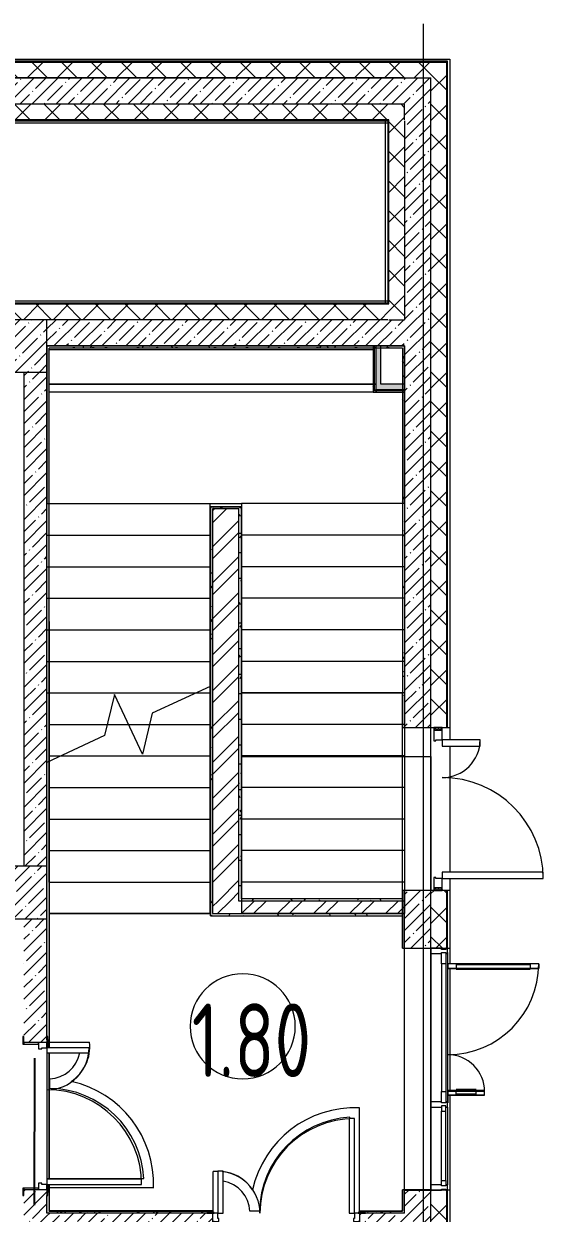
# Model space of a CAD drawing. Header units: millimetres. Extents: x -249154 to 415037, y -45458 to 354837.
# Drawn here: x 121275 to 126213, y 10464 to 21779 of the extents above; entities that cross this region are included whole.
import ezdxf

# ---------------------------------------------------------------- set-up
doc = ezdxf.new("R2010")
doc.units = ezdxf.units.MM
for name, color, linetype, lineweight in [('A-AREA-IDEN', 7, 'Continuous', 9), ('A-DETL-GENF', 7, 'Continuous', 9), ('A-DOOR-2', 7, 'Continuous', 5), ('A-DOOR-FRAM-2', 7, 'Continuous', 5), ('A-FLOR', 7, 'Continuous', 9), ('A-GLAZ', 7, 'Continuous', 9), ('A-GLAZ-1', 7, 'Continuous', 5), ('A-GLAZ-CWMG', 7, 'Continuous', 9), ('A-GLAZ-CWMG-1', 7, 'Continuous', 20), ('A-WALL', 7, 'Continuous', 5), ('I-WALL', 7, 'Continuous', 5), ('S-COLS', 7, 'Continuous', 9), ('S-COLS-1', 7, 'Continuous', 5), ('S-STRS', 7, 'Continuous', 9), ('S-STRS-MBND', 7, 'Continuous', 9), ('Оси', 7, 'Continuous', 9)]:
    doc.layers.add(name, color=color, linetype=linetype, lineweight=lineweight)
for name, color, linetype, lineweight, true_color in [('A-DOOR-1', 7, 'Continuous', 5, 0xc0c0c0), ('A-DOOR-FRAM-1', 7, 'Continuous', 5, 0xc0c0c0), ('A-WALL-1', 9, 'Continuous', 5, 0x808080), ('A-WALL-FNSH-1', 9, 'Continuous', 5, 0x808080)]:
    doc.layers.add(name, color=color, linetype=linetype, lineweight=lineweight, true_color=true_color)
doc.styles.add('СПДС', font='ГОСТ тип А.ttf', dxfattribs={"width": 0.9})
pattern_1 = [(45, (64.7, -136.06), (-114.04925, 114.04925), []), (45, (178.75, -136.06), (-114.04925, 114.04925), [201.612, -40.322, 6.706, -33.617])]
pattern_2 = [(45, (64.7, -136.06), (-141.42136, 141.42136), []), (135, (64.7, -136.06), (-141.42136, -141.42136), [])]
pattern_3 = [(45, (64.7, -136.06), (-171.0739, 171.0739), []), (45, (178.75, -136.06), (-171.0739, 171.0739), [])]
pattern_4 = [(0, (64.7, -136.06), (243.84, 60.96), [20.117, -162.763, 20.117, -162.763, -975.36]), (0, (64.7, -136.06), (243.84, 60.96), [-365.76, 20.117, -345.643, 20.117, -162.763, -426.72]), (0, (64.7, -136.06), (243.84, 60.96), [-914.4, 20.117, -101.803, 20.117, -284.683]), (120, (156.14, -105.58), (-174.71291, 180.691634), [20.117, -162.763, 20.117, -162.763, -975.36]), (120, (156.14, -105.58), (-174.71291, 180.691634), [-365.76, 20.117, -345.643, 20.117, -162.763, -426.72]), (120, (156.14, -105.58), (-174.71291, 180.691634), [-914.4, 20.117, -101.803, 20.117, -284.683]), (240, (186.62, 16.34), (-69.12709, -241.651634), [20.117, -162.763, 20.117, -162.763, -975.36]), (240, (186.62, 16.34), (-69.12709, -241.651634), [-365.76, 20.117, -345.643, 20.117, -162.763, -426.72]), (240, (186.62, 16.34), (-69.12709, -241.651634), [-914.4, 20.117, -101.803, 20.117, -284.683])]
pattern_5 = [(45, (64.7, -136.06), (-212.132, 212.132), []), (135, (64.7, -136.06), (-212.132, -212.132), [])]

# ---------------------------------------------------------------- blocks, each defined once
blk = doc.blocks.new('110_Дверь_СКБ_2Ст - Д-5_п_ Из игровой в коридор-32679362-Объем проектирования 1 этажа')
at = {"layer": 'A-DOOR-1'}
for p, q in [((662.5, 1010), (612.5, 1010)), ((612.5, 1010), (612.5, 110)), ((662.5, 110), (662.5, 1010)), ((-637.5, 510), (-637.5, 110)), ((-587.5, 510), (-637.5, 510)), ((-587.5, 110), (-587.5, 510)), ((-637.5, 110), (-587.5, 110)), ((612.5, 110), (662.5, 110))]:
    blk.add_line(p, q, dxfattribs=at)
for centre, radius, start, end in [((662.5, 110), 900, 90, 180), ((-637.5, 110), 400, 360, 90)]:
    blk.add_arc(centre, radius, start, end, dxfattribs=at)
at = {"layer": 'A-DOOR-FRAM-1'}
for p, q in [((-672.5, 118), (-742.5, 118)), ((-742.5, 118), (-742.5, 110)), ((-672.5, 110), (-672.5, 118)), ((767.5, 118), (697.5, 118)), ((697.5, 118), (697.5, 110)), ((767.5, 110), (767.5, 118)), ((-742.5, 110), (-672.5, 110)), ((-637.5, 110), (-687.5, 110)), ((-687.5, 110), (-687.5, 30)), ((-687.5, 30), (-627.5, 30)), ((-672.5, 30), (-687.5, 30)), ((-687.5, 30), (-687.5, -110)), ((-672.5, -110), (-672.5, 30)), ((-637.5, 60), (-637.5, 110)), ((-627.5, 60), (-637.5, 60)), ((-627.5, 30), (-627.5, 60)), ((662.5, 60), (652.5, 60)), ((652.5, 60), (652.5, 30)), ((652.5, 30), (712.5, 30)), ((662.5, 110), (662.5, 60)), ((712.5, 110), (662.5, 110)), ((697.5, 110), (767.5, 110)), ((712.5, 30), (697.5, 30)), ((697.5, 30), (697.5, -110)), ((712.5, 30), (712.5, 110)), ((712.5, -110), (712.5, 30)), ((-672.5, -110), (-742.5, -110)), ((-742.5, -110), (-742.5, -118)), ((-687.5, -110), (-672.5, -110)), ((-672.5, -118), (-672.5, -110)), ((697.5, -110), (712.5, -110)), ((767.5, -110), (697.5, -110)), ((697.5, -110), (697.5, -118)), ((767.5, -118), (767.5, -110)), ((-742.5, -118), (-672.5, -118)), ((697.5, -118), (767.5, -118))]:
    blk.add_line(p, q, dxfattribs=at)
blk = doc.blocks.new('110_Дверь_СКБ_2Ст - Д-1_л_Лестничная клетка EIS60 2-V69-Объем проектирования 1 этажа')
at = {"layer": 'A-DOOR-1'}
for p, q in [((662.5, 1010), (612.5, 1010)), ((612.5, 1010), (612.5, 110)), ((662.5, 110), (662.5, 1010)), ((-637.5, 510), (-637.5, 110)), ((-587.5, 510), (-637.5, 510)), ((-587.5, 110), (-587.5, 510)), ((-637.5, 110), (-587.5, 110)), ((612.5, 110), (662.5, 110))]:
    blk.add_line(p, q, dxfattribs=at)
for centre, radius, start, end in [((662.5, 110), 900, 90, 180), ((-637.5, 110), 400, 360, 90)]:
    blk.add_arc(centre, radius, start, end, dxfattribs=at)
at = {"layer": 'A-DOOR-FRAM-1'}
for p, q in [((-672.5, 118), (-742.5, 118)), ((-742.5, 118), (-742.5, 110)), ((-672.5, 110), (-672.5, 118)), ((767.5, 118), (697.5, 118)), ((697.5, 118), (697.5, 110)), ((767.5, 110), (767.5, 118)), ((-742.5, 110), (-672.5, 110)), ((-637.5, 110), (-687.5, 110)), ((-687.5, 110), (-687.5, 30)), ((-687.5, 30), (-627.5, 30)), ((-672.5, 30), (-687.5, 30)), ((-687.5, 30), (-687.5, -110)), ((-672.5, -110), (-672.5, 30)), ((-637.5, 60), (-637.5, 110)), ((-627.5, 60), (-637.5, 60)), ((-627.5, 30), (-627.5, 60)), ((662.5, 60), (652.5, 60)), ((652.5, 60), (652.5, 30)), ((652.5, 30), (712.5, 30)), ((662.5, 110), (662.5, 60)), ((712.5, 110), (662.5, 110)), ((697.5, 110), (767.5, 110)), ((712.5, 30), (697.5, 30)), ((697.5, 30), (697.5, -110)), ((712.5, 30), (712.5, 110)), ((712.5, -110), (712.5, 30)), ((-672.5, -110), (-742.5, -110)), ((-742.5, -110), (-742.5, -118)), ((-687.5, -110), (-672.5, -110)), ((-672.5, -118), (-672.5, -110)), ((697.5, -110), (712.5, -110)), ((767.5, -110), (697.5, -110)), ((697.5, -110), (697.5, -118)), ((767.5, -118), (767.5, -110)), ((-742.5, -118), (-672.5, -118)), ((697.5, -118), (767.5, -118))]:
    blk.add_line(p, q, dxfattribs=at)
blk = doc.blocks.new('110_Дверь_СКБ_2Ст_Наружная - ДН-3_1_л__ Двухстворчатая 1200 х2900 из подвала EI30-23667726-Объем проектирования 1 этажа')
at = {"layer": 'A-DOOR-2'}
h = blk.add_hatch(dxfattribs=at)
h.set_pattern_fill('FP_165', color=256, style=0, pattern_type=2)
h.set_pattern_definition([(135, (1526.41, 143.685), (-14.14214, -14.14214), []), (225, (1526.41, 143.685), (14.14214, -14.14214), [])])
h.paths.add_polyline_path([(794, -31), (794, 29), (769, 29), (770, -51), (794, -51)])
at = {"layer": 'A-DOOR-FRAM-2'}
h = blk.add_hatch(dxfattribs=at)
h.set_pattern_fill('FP_166', color=256, style=0, pattern_type=2)
h.set_pattern_definition([(45, (-596.384, 143.685), (-14.1421, 14.1421), []), (135, (-596.384, 143.685), (-14.1421, -14.1421), [])])
h.paths.add_polyline_path([(-731, -31), (-731, 29), (-756, 29), (-756, -51), (-731, -51)])
at = {"layer": 'A-DOOR-1'}
for p, q in [((680, 989), (620, 989)), ((620, 989), (620, 29)), ((680, 29), (680, 989)), ((-640, 389), (-640, 29)), ((-580, 389), (-640, 389)), ((-580, 29), (-580, 389)), ((-640, 29), (-580, 29)), ((620, 29), (680, 29))]:
    blk.add_line(p, q, dxfattribs=at)
for centre, radius, start, end in [((680, 29), 960, 90, 180), ((-640, 29), 360, 0, 90)]:
    blk.add_arc(centre, radius, start, end, dxfattribs=at)
at = {"layer": 'A-DOOR-FRAM-1'}
for p, q in [((-731, 29), (-756, 29)), ((-756, 29), (-756, -51)), ((-640, 29), (-731, 29)), ((-731, 29), (-731, -51)), ((-731, -51), (-731, 29)), ((-640, -31), (-640, 29)), ((680, 29), (680, -31)), ((769, 29), (680, 29)), ((769, -51), (769, 29)), ((794, 29), (769, 29)), ((769, 29), (769, -51)), ((794, -51), (794, 29)), ((-756, -51), (-731, -51)), ((-731, -51), (-630, -51)), ((-630, -31), (-640, -31)), ((-630, -51), (-630, -31)), ((680, -31), (670, -31)), ((670, -31), (670, -51)), ((670, -51), (769, -51)), ((769, -51), (794, -51))]:
    blk.add_line(p, q, dxfattribs=at)
blk = doc.blocks.new('PNS_Панель прямоугольная - Нр_Стекло - 40мм-24160822-Объем проектирования 1 этажа')
at = {"layer": 'A-GLAZ'}
for p, q in [((-380, 0), (-380, 40)), ((-380, 40), (-330, 40)), ((-330, 40), (-330, 0)), ((380, 40), (330, 40)), ((330, 40), (330, 0)), ((380, 0), (380, 40)), ((-330, 0), (-380, 0)), ((330, 0), (380, 0))]:
    blk.add_line(p, q, dxfattribs=at)
at = {"layer": 'A-GLAZ-1'}
for p, q in [((-330, 40), (330, 40)), ((-330, 0), (330, 0))]:
    blk.add_line(p, q, dxfattribs=at)
blk = doc.blocks.new('Прямоугольный импост - Импост структурный с накладкой - 160мм-23689442-Объем проектирования 1 этажа')
at = {"layer": 'A-GLAZ-CWMG'}
for p, q in [((125081, 11610), (125081, 10870)), ((125238, 11610), (125238, 10870))]:
    blk.add_line(p, q, dxfattribs=at)
blk = doc.blocks.new('Прямоугольный импост - Импост структурный с накладкой - 160мм-18691760-Объем проектирования 1 этажа')
at = {"layer": 'A-GLAZ-CWMG-1'}
for p, q in [((-50, 0), (-50, 17)), ((-50, 17), (0, 17)), ((0, 0), (-10, 0)), ((-10, 0), (-10, -40)), ((0, 17), (0, 0)), ((-50, -140), (-50, -40)), ((-10, -40), (0, -40)), ((0, -40), (0, -140)), ((0, -140), (-50, -140))]:
    blk.add_line(p, q, dxfattribs=at)
blk = doc.blocks.new('Дверь_Витражная_СКБ_2Ст - ВН-6-31912847-Объем проектирования 1 этажа')
at = {"layer": 'A-DETL-GENF'}
for p, q in [((-715, -20), (-715, -17)), ((-715, -17), (-715, -20)), ((-607, -20), (-715, -20)), ((-715, -20), (-607, -20)), ((-598, -20), (-643, -20)), ((-643, -370), (-643, -20)), ((-598, -20), (-643, -20)), ((-643, -20), (-643, -370)), ((-643, -100), (-598, -100)), ((-633, -290), (-633, -100)), ((-607, -17), (-607, -20)), ((-607, -20), (-607, -17)), ((-598, -370), (-598, -20)), ((-598, -370), (-598, -20)), ((-589, -290), (-589, -100)), ((553, -804), (553, -100)), ((562, -20), (607, -20)), ((562, -884), (562, -20)), ((562, -20), (562, -884)), ((607, -20), (562, -20)), ((607, -100), (562, -100)), ((597, -804), (597, -100)), ((607, -17), (607, -20)), ((607, -17), (607, -20)), ((607, -884), (607, -20)), ((607, -884), (607, -20)), ((607, -20), (715, -20)), ((607, -20), (715, -20)), ((715, -20), (715, -17)), ((715, -20), (715, -17)), ((-643, -290), (-598, -290)), ((-643, -370), (-598, -370)), ((-643, -370), (-598, -370)), ((607, -804), (562, -804)), ((607, -884), (562, -884)), ((562, -884), (607, -884))]:
    blk.add_line(p, q, dxfattribs=at)
at = {"layer": 'A-DOOR-1'}
for p, q in [((-715, 40), (-607, 40)), ((-715, 0), (-715, 40)), ((-607, 40), (-607, 0)), ((607, 40), (715, 40)), ((607, 0), (607, 40)), ((715, 40), (715, 0)), ((-607, 0), (-715, 0)), ((-607, -370), (-607, -20)), ((715, 0), (607, 0)), ((607, -884), (607, -20))]:
    blk.add_line(p, q, dxfattribs=at)
for centre, radius, start, end in [((-607, -20), 350, 270, 0), ((607, -20), 864, 180, 270)]:
    blk.add_arc(centre, radius, start, end, dxfattribs=at)
blk = doc.blocks.new('Прямоугольный импост - Импост структурный с накладкой - 160мм-23689444-Объем проектирования 1 этажа')
at = {"layer": 'A-GLAZ-CWMG'}
for p, q in [((125081, 13070), (125081, 11660)), ((125238, 13070), (125238, 11660)), ((125181, 12972), (125181, 11758)), ((125221, 12972), (125221, 11758))]:
    blk.add_line(p, q, dxfattribs=at)
blk = doc.blocks.new('Прямоугольный импост - Импост структурный с накладкой - 160мм-22960522-Объем проектирования 1 этажа')
at = {"layer": 'A-GLAZ-CWMG-1'}
for p, q in [((-25, 0), (-25, 17)), ((-25, 17), (25, 17)), ((25, 17), (25, 0)), ((-25, -140), (-25, -40)), ((25, -40), (25, -140)), ((25, -140), (-25, -140))]:
    blk.add_line(p, q, dxfattribs=at)
blk = doc.blocks.new('Прямоугольный импост - Импост структурный с накладкой - 160мм-18691766-Объем проектирования 1 этажа')
at = {"layer": 'A-GLAZ-CWMG-1'}
for p, q in [((0, 17), (-50, 17)), ((-50, 17), (-50, 0)), ((-10, -40), (-10, 0)), ((-10, 0), (0, 0)), ((0, 0), (0, 17)), ((-50, -40), (-50, -140)), ((0, -40), (-10, -40)), ((0, -140), (0, -40)), ((-50, -140), (0, -140))]:
    blk.add_line(p, q, dxfattribs=at)
blk = doc.blocks.new('BSC_Колонна _Прямоугольная - 500х500-V182-Объем проектирования 1 этажа')
at = {"layer": 'S-COLS-1'}
h = blk.add_hatch(dxfattribs=at)
h.set_pattern_fill('FP_170', color=256, style=0, pattern_type=2)
h.set_pattern_definition([(45, (-121180, -18850), (-114.04925, 114.04925), []), (45, (-121065.95, -18850), (-114.04925, 114.04925), [201.613, -40.323, 6.706, -33.617])])
h.paths.add_polyline_path([(230, -250), (250, -250), (250, 250), (-250, 250), (-250, -250), (218, -250)])
for p, q in [((250, 250), (-250, 250)), ((-250, 250), (-250, -250)), ((250, -250), (250, 250)), ((-250, -250), (250, -250))]:
    blk.add_line(p, q, dxfattribs=at)
blk = doc.blocks.new('BSC_Колонна _Прямоугольная - 500х500-22291386-Объем проектирования 1 этажа')
at = {"layer": 'S-COLS-1'}
h = blk.add_hatch(dxfattribs=at)
h.set_pattern_fill('FP_171', color=256, style=0, pattern_type=2)
h.set_pattern_definition([(45, (-121180, -13650), (-114.04925, 114.04925), []), (45, (-121065.95, -13650), (-114.04925, 114.04925), [201.613, -40.323, 6.706, -33.617])])
h.paths.add_polyline_path([(109, -250), (250, -250), (250, 250), (-250, 250), (-250, -250), (100, -250)])
for p, q in [((250, 250), (-250, 250)), ((-250, 250), (-250, -250)), ((250, -250), (250, 250)), ((-250, -250), (250, -250))]:
    blk.add_line(p, q, dxfattribs=at)
blk = doc.blocks.new('BSC_Колонна _Прямоугольная - 500х500-V193-Объем проектирования 1 этажа')
at = {"layer": 'S-COLS-1'}
for p, q in [((250, 250), (-250, 250)), ((-250, 250), (-250, -250)), ((250, -250), (250, 250)), ((-250, -250), (250, -250))]:
    blk.add_line(p, q, dxfattribs=at)
blk = doc.blocks.new('Зашивка приборов отопления3 - Зашивка приборов отопления-33270266-Объем проектирования 1 этажа')
at = {"layer": 'A-WALL'}
for p, q in [((121450, 18487.5), (124530, 18487.5)), ((124530, 18487.5), (121450, 18487.5)), ((121450, 18412.5), (124530, 18412.5))]:
    blk.add_line(p, q, dxfattribs=at)
blk = doc.blocks.new('Марка_Помещения - Номер-25198446-Объем проектирования 1 этажа')
at = {"layer": 'A-AREA-IDEN'}
for start, end in [(360, 180), (180, 360)]:
    blk.add_arc((0, 0), 2.5, start, end, dxfattribs=at)

msp = doc.modelspace()

# ---------------------------------------------------------------- hatches: boundary and pattern name
at = {"layer": 'A-WALL'}
h = msp.add_hatch(dxfattribs=at)
h.set_pattern_fill('FP_24', color=256, style=0, pattern_type=2)
h.set_pattern_definition(pattern_2)
h.paths.add_polyline_path([(125145, 21264), (125145, 21414), (120065, 21414), (120065, 21264), (124895, 21264)])
h = msp.add_hatch(dxfattribs=at)
h.set_pattern_fill('FP_24', color=256, style=0, pattern_type=2)
h.set_pattern_definition(pattern_2)
h.paths.add_polyline_path([(125295, -386), (125295, 7564), (125145, 7564), (125145, -386), (125289, -386)])
h.paths.add_polyline_path([(125293, 8764), (125295, 8764), (125295, 10684), (125145, 10684), (125145, 8764)])
h.paths.add_polyline_path([(125295, 12984), (125295, 13534), (125145, 13534), (125145, 12984)])
h.paths.add_polyline_path([(125145, 15084), (125295, 15084), (125295, 21414), (125145, 21414), (125145, 16816)])
h = msp.add_hatch(dxfattribs=at)
h.set_pattern_fill('FP_24', color=256, style=0, pattern_type=2)
h.set_pattern_definition(pattern_2)
h.paths.add_polyline_path([(124745, 20864), (124895, 20864), (124895, 21014), (121065, 21014), (121065, 20864), (121571, 20864), (123526, 20864)])
h = msp.add_hatch(dxfattribs=at)
h.set_pattern_fill('FP_24', color=256, style=0, pattern_type=2)
h.set_pattern_definition(pattern_2)
h.paths.add_polyline_path([(124895, 18964), (124895, 20864), (124745, 20864), (124745, 18964)])
h = msp.add_hatch(dxfattribs=at)
h.set_pattern_fill('FP_24', color=256, style=0, pattern_type=2)
h.set_pattern_definition(pattern_2)
h.paths.add_polyline_path([(124745, 18964), (124745, 19114), (121075, 19114), (121075, 18964), (124742, 18964)])
at = {"layer": 'I-WALL'}
h = msp.add_hatch(dxfattribs=at)
h.set_pattern_fill('FP_1', color=256, style=0, pattern_type=2)
h.set_pattern_definition(pattern_1)
h.paths.add_polyline_path([(124895, 21014), (124895, 21264), (120915, 21264), (120915, 21014), (123526, 21014)])
h = msp.add_hatch(dxfattribs=at)
h.set_pattern_fill('FP_1', color=256, style=0, pattern_type=2)
h.set_pattern_definition(pattern_1)
h.paths.add_polyline_path([(124945, 10464), (125145, 10464), (125145, 10684), (124895, 10684), (124895, 10464)])
h.paths.add_polyline_path([(124895, 12984), (125145, 12984), (125145, 13534), (124895, 13534), (124895, 13106)])
h.paths.add_polyline_path([(124895, 15084), (125145, 15084), (125145, 21264), (124895, 21264), (124895, 15414)])
h = msp.add_hatch(dxfattribs=at)
h.set_pattern_fill('FP_1', color=256, style=0, pattern_type=2)
h.set_pattern_definition(pattern_1)
h.paths.add_polyline_path([(124557, 18714), (124895, 18714), (124895, 18964), (121495, 18964), (121495, 18714), (124041, 18714)])
h = msp.add_hatch(dxfattribs=at)
h.set_pattern_fill('FP_191', color=256, style=0, pattern_type=2)
h.set_pattern_definition(pattern_4)
h.paths.add_polyline_path([(121495, 18694), (124874, 18694), (124875, 18714), (121495, 18714)])
h = msp.add_hatch(dxfattribs=at)
h.set_pattern_fill('FP_191', color=256, style=0, pattern_type=2)
h.set_pattern_definition(pattern_4)
h.paths.add_polyline_path([(121495, 10464), (121515, 10464), (121515, 10664), (121503, 10664), (121503, 10634), (121495, 10634)])
h.paths.add_polyline_path([(121515, 12114), (121515, 18681), (121495, 18694), (121495, 12144), (121503, 12144), (121503, 12114)])
h.paths.add_polyline_path([(121515, 18682), (121515, 18693), (121496, 18693)])
h = msp.add_hatch(dxfattribs=at)
h.set_pattern_fill('FP_192', color=256, style=0, pattern_type=2)
h.set_pattern_definition(pattern_5)
h.paths.add_polyline_path([(124604, 18289), (124607, 18289), (124607, 18694), (124595, 18693), (124595, 18289)])
h = msp.add_hatch(dxfattribs=at)
h.set_pattern_fill('FP_192', color=256, style=0, pattern_type=2)
h.set_pattern_definition(pattern_5)
h.paths.add_polyline_path([(124609, 18301), (124620, 18301), (124619, 18694), (124607, 18693), (124607, 18301)])
for points in [[(124670, 18351), (124670, 18694), (124620, 18693), (124620, 18351)], [(124670, 18301), (124875, 18301), (124875, 18351), (124620, 18351), (124620, 18301)]]:
    msp.add_hatch(color=256, dxfattribs=at).paths.add_polyline_path(points)
h = msp.add_hatch(dxfattribs=at)
h.set_pattern_fill('FP_191', color=256, style=0, pattern_type=2)
h.set_pattern_definition(pattern_4)
h.paths.add_polyline_path([(124895, 13434), (124895, 13534), (124875, 13534), (124876, 13454)])
h.paths.add_polyline_path([(124895, 13434), (124875, 13454), (124875, 13434)])
h.paths.add_polyline_path([(124875, 15084), (124895, 15084), (124895, 18714), (124875, 18714), (124875, 15098)])
h = msp.add_hatch(dxfattribs=at)
h.set_pattern_fill('FP_1', color=256, style=0, pattern_type=2)
h.set_pattern_definition(pattern_1)
h.paths.add_polyline_path([(121275, 10244), (121495, 10244), (121495, 10689), (121275, 10689), (121275, 10247)])
h.paths.add_polyline_path([(121445, 12089), (121495, 12089), (121495, 13264), (121275, 13264), (121275, 12089), (121415, 12089)])
h.paths.add_polyline_path([(121275, 13764), (121495, 13764), (121495, 18464), (121275, 18464), (121275, 13784)])
h = msp.add_hatch(dxfattribs=at)
h.set_pattern_fill('FP_192', color=256, style=0, pattern_type=2)
h.set_pattern_definition(pattern_5)
h.paths.add_polyline_path([(124620, 18276), (124875, 18277), (124875, 18289), (124595, 18289), (124595, 18276)])
h = msp.add_hatch(dxfattribs=at)
h.set_pattern_fill('FP_192', color=256, style=0, pattern_type=2)
h.set_pattern_definition(pattern_5)
h.paths.add_polyline_path([(124620, 18289), (124875, 18290), (124875, 18301), (124607, 18301), (124607, 18289)])
h = msp.add_hatch(dxfattribs=at)
h.set_pattern_fill('FP_191', color=256, style=0, pattern_type=2)
h.set_pattern_definition(pattern_4)
h.paths.add_polyline_path([(123050, 13314), (123070, 13314), (123070, 17184), (123050, 17184), (123050, 13434)])
h = msp.add_hatch(dxfattribs=at)
h.set_pattern_fill('FP_191', color=256, style=0, pattern_type=2)
h.set_pattern_definition(pattern_4)
h.paths.add_polyline_path([(123340, 17164), (123340, 17184), (123070, 17184), (123070, 17164), (123320, 17164)])
h = msp.add_hatch(dxfattribs=at)
h.set_pattern_fill('FP_79', color=256, style=0, pattern_type=2)
h.set_pattern_definition(pattern_3)
h.paths.add_polyline_path([(123070, 13434), (123320, 13434), (123320, 17164), (123070, 17164), (123070, 13614)])
h = msp.add_hatch(dxfattribs=at)
h.set_pattern_fill('FP_191', color=256, style=0, pattern_type=2)
h.set_pattern_definition(pattern_4)
h.paths.add_polyline_path([(123320, 13434), (123340, 13434), (123338, 13453)])
h.paths.add_polyline_path([(123320, 13434), (123340, 13455), (123340, 17164), (123320, 17164), (123320, 13614)])
h = msp.add_hatch(dxfattribs=at)
h.set_pattern_fill('FP_79', color=256, style=0, pattern_type=2)
h.set_pattern_definition(pattern_3)
h.paths.add_polyline_path([(123320, 13314), (124895, 13314), (124895, 13434), (123070, 13434), (123070, 13314)])
h = msp.add_hatch(dxfattribs=at)
h.set_pattern_fill('FP_191', color=256, style=0, pattern_type=2)
h.set_pattern_definition(pattern_4)
h.paths.add_polyline_path([(124557, 13434), (124875, 13434), (124875, 13454), (123341, 13454), (123341, 13434), (123526, 13434)])
h = msp.add_hatch(dxfattribs=at)
h.set_pattern_fill('FP_191', color=256, style=0, pattern_type=2)
h.set_pattern_definition(pattern_4)
h.paths.add_polyline_path([(124872, 13294), (124875, 13294), (124875, 13314), (123050, 13314), (123050, 13294), (124557, 13294)])
h = msp.add_hatch(dxfattribs=at)
h.set_pattern_fill('FP_1', color=256, style=0, pattern_type=2)
h.set_pattern_definition(pattern_1)
h.paths.add_polyline_path([(125145, 10244), (125145, 10464), (124470, 10464), (124470, 10244), (124995, 10244)])
h.paths.add_polyline_path([(122322, 10244), (123070, 10244), (123070, 10464), (121495, 10464), (121495, 10244)])
h = msp.add_hatch(dxfattribs=at)
h.set_pattern_fill('FP_191', color=256, style=0, pattern_type=2)
h.set_pattern_definition(pattern_4)
h.paths.add_polyline_path([(122494, 10464), (123015, 10464), (123015, 10472), (123045, 10472), (123045, 10484), (121516, 10483), (121515, 10464), (122417, 10464)])
h.paths.add_polyline_path([(124895, 10464), (124895, 10484), (124875, 10484)])
h.paths.add_polyline_path([(124895, 10464), (124874, 10484), (124495, 10484), (124495, 10472), (124525, 10472), (124525, 10464), (124570, 10464)])

# ---------------------------------------------------------------- linework, layer by layer
msp.add_lwpolyline([(121376, 10540), (121379, 11940)])
at = {"layer": 'A-FLOR'}
for p, q in [((123340, 15414), (124875, 15414)), ((123345, 13454), (123345, 15414)), ((124875, 13534), (124875, 15414)), ((124895, 15084), (124895, 13534)), ((123340, 14809), (125145, 14809)), ((125145, 14809), (125145, 13534)), ((123045, 13614), (123050, 13614)), ((124875, 13454), (123345, 13454)), ((123050, 13314), (121515, 13314)), ((124895, 10684), (124895, 12984)), ((125145, 12984), (125145, 10684)), ((121495, 12114), (121495, 12576)), ((121495, 12039), (121495, 10739)), ((121505, 12039), (121505, 12091)), ((121505, 12091), (121900, 12091)), ((121522, 11652), (121522, 11743)), ((124463, 11468), (124463, 10472)), ((124373, 11364), (124373, 11377)), ((121502, 10789), (121502, 10794)), ((121502, 10794), (122417, 10794)), ((123076, 10472), (123076, 10860)), ((121502, 10704), (121502, 10739)), ((122507, 10704), (121503, 10704)), ((123120, 10465), (123085, 10465)), ((123515, 10482), (123425, 10482))]:
    msp.add_line(p, q, dxfattribs=at)
for centre, radius, start, end in [((121508, 12046), 394, 303.6219, 6.5582), ((121508, 12046), 394, 303.6219, 6.5582), ((121508, 12046), 304, 272.6396, 349.0768), ((121508, 12046), 304, 272.6396, 349.0768), ((121508, 10742), 1000, 357.7874, 77.3989), ((121508, 10742), 1000, 357.7874, 77.3989), ((121508, 10742), 910, 3.2375, 89.1185), ((121508, 10742), 910, 3.2375, 89.1185), ((124425, 10468), 1000, 87.7874, 167.3989), ((124425, 10468), 1000, 87.7874, 167.3989), ((124425, 10468), 910, 93.2375, 179.1185), ((124425, 10468), 910, 93.2375, 179.1185), ((123121, 10468), 394, 90.1715, 96.5582), ((123121, 10468), 394, 90.1715, 96.5582), ((123121, 10468), 394, 33.6219, 82.8569), ((123121, 10468), 394, 33.6219, 82.8569), ((123121, 10468), 304, 2.6396, 80.7387), ((123121, 10468), 304, 2.6396, 80.7387)]:
    msp.add_arc(centre, radius, start, end, dxfattribs=at)
at = {"layer": 'A-WALL'}
for p, q in [((120035, 21444), (125325, 21444)), ((120062, 21417), (125298, 21417)), ((120065, 21414), (125295, 21414)), ((125295, 15084), (125295, 21414)), ((125298, 15084), (125298, 21417)), ((125325, 21444), (125325, 14969)), ((125145, 8764), (125145, 21264)), ((124895, 20864), (124895, 21014)), ((124745, 20864), (121065, 20864)), ((124742, 20861), (121068, 20861)), ((124737, 20834), (121095, 20834)), ((124715, 19122), (124715, 20856)), ((124742, 19117), (124742, 20861)), ((124745, 19114), (124745, 20864)), ((124895, 20856), (124895, 18964)), ((115417, 19144), (124737, 19144)), ((121075, 19117), (124742, 19117)), ((121075, 19114), (124745, 19114)), ((124745, 18964), (124895, 18964)), ((121515, 16094), (121515, 18694)), ((124875, 18694), (121515, 18694)), ((124607, 18714), (124607, 18289)), ((124620, 18714), (124620, 18301)), ((124874, 18693), (124874, 18694)), ((124875, 18694), (124875, 15414)), ((124607, 18289), (124895, 18289)), ((124620, 18301), (124895, 18301)), ((123320, 17164), (123070, 17164)), ((123320, 13434), (123320, 17164)), ((123340, 17164), (123340, 13454)), ((125303, 15084), (125325, 15084)), ((125325, 14909), (125325, 13709)), ((125325, 13649), (125325, 12836)), ((125295, 12984), (125295, 13534)), ((125298, 12984), (125298, 13534)), ((125325, 13534), (125303, 13534)), ((123345, 13454), (123341, 13454)), ((123050, 13294), (124875, 13294)), ((125303, 12984), (125325, 12984)), ((125325, 12791), (125325, 11631)), ((125325, 11586), (125325, -416)), ((121515, 10664), (121515, 10484)), ((124875, 10484), (124875, 10685)), ((125295, 8764), (125295, 10684)), ((125298, 8764), (125298, 10684)), ((125325, 10684), (125303, 10684)), ((123045, 10484), (121515, 10484)), ((121515, 10484), (121516, 10484)), ((121516, 10484), (123045, 10484)), ((121516, 10484), (121516, 10484)), ((124874, 10484), (124495, 10484)), ((124495, 10484), (124874, 10484)), ((124874, 10484), (124874, 10485)), ((124874, 10484), (124875, 10484)), ((124874, 10484), (124875, 10484))]:
    msp.add_line(p, q, dxfattribs=at)
at = {"layer": 'A-WALL-1'}
for p, q in [((124895, 21264), (120915, 21264)), ((120915, 21264), (125145, 21264)), ((124895, 21014), (120915, 21014)), ((124737, 18964), (121495, 18964)), ((121495, 18714), (124895, 18714)), ((124595, 18714), (124595, 18276)), ((124670, 18351), (124670, 18714)), ((124895, 18714), (124895, 15084)), ((121275, 18464), (121275, 13764)), ((121495, 13764), (121495, 18464)), ((124895, 18351), (124670, 18351)), ((124595, 18276), (124895, 18276)), ((123340, 17184), (123050, 17184)), ((123070, 17164), (123070, 13314)), ((121515, 16085), (121515, 16094)), ((124875, 15084), (125173, 15084)), ((125253, 15084), (125295, 15084)), ((125173, 13534), (124875, 13534)), ((124895, 13314), (124895, 13534)), ((125295, 13534), (125253, 13534)), ((124895, 13434), (123320, 13434)), ((121495, 12576), (121495, 13264)), ((123070, 13314), (124895, 13314)), ((124895, 12984), (124895, 13314)), ((124875, 12984), (125295, 12984)), ((121503, 12114), (121515, 12114)), ((121515, 10664), (121503, 10664)), ((124895, 10685), (124875, 10685)), ((124895, 10464), (124895, 10684)), ((125295, 10684), (125145, 10684)), ((121495, 10464), (121495, 10634)), ((123015, 10464), (121495, 10464)), ((123045, 10472), (123045, 10484)), ((124495, 10484), (124495, 10472)), ((124895, 10464), (124525, 10464))]:
    msp.add_line(p, q, dxfattribs=at)
at = {"layer": 'A-WALL-FNSH-1'}
for p, q in [((125303, 21422), (120057, 21422)), ((125303, 15084), (125303, 21422)), ((121073, 20856), (124737, 20856)), ((124737, 20856), (124737, 19122)), ((124737, 19122), (121075, 19122)), ((124874, 18693), (121515, 18693)), ((121515, 18682), (124595, 18682)), ((121516, 16094), (121516, 18693)), ((124874, 18693), (124874, 15084)), ((123049, 17185), (123049, 13294)), ((123050, 13293), (123050, 17184)), ((123340, 17184), (123340, 17164)), ((121515, 16094), (121516, 16094)), ((121516, 16085), (121515, 16085)), ((121515, 16085), (121515, 12114)), ((121516, 13612), (121516, 16085)), ((124874, 15084), (124875, 15084)), ((125295, 15084), (125303, 15084)), ((121516, 13614), (121515, 13614)), ((121515, 13612), (121516, 13612)), ((124875, 13534), (124874, 13534)), ((124874, 13534), (124874, 12984)), ((124875, 12984), (124875, 13534)), ((125303, 13534), (125295, 13534)), ((125303, 12984), (125303, 13534)), ((124875, 13455), (123340, 13455)), ((123050, 13293), (124875, 13293)), ((124874, 12984), (124875, 12984)), ((125295, 12984), (125303, 12984)), ((121515, 12089), (121516, 12089)), ((121516, 10689), (121515, 10689)), ((124875, 10685), (124874, 10685)), ((124874, 10685), (124874, 10485)), ((124875, 10684), (124874, 10684)), ((125145, 10685), (124895, 10685)), ((124895, 10684), (125145, 10684)), ((125303, 10684), (125295, 10684)), ((125303, 8764), (125303, 10684)), ((123070, 10485), (121516, 10485)), ((123045, 10484), (123070, 10484)), ((123070, 10484), (123070, 10485)), ((124470, 10485), (124470, 10484)), ((124470, 10484), (124495, 10484)), ((124874, 10485), (124864, 10485))]:
    msp.add_line(p, q, dxfattribs=at)
at = {"layer": 'I-WALL'}
for p, q in [((123049, 17185), (123341, 17185)), ((123050, 17185), (123050, 17184)), ((123341, 17184), (123340, 17184)), ((123341, 17185), (123341, 13454)), ((121516, 16094), (121516, 16085)), ((121516, 13612), (121516, 12089)), ((123340, 13454), (123341, 13454)), ((123049, 13293), (123049, 13294)), ((123049, 13294), (123050, 13294)), ((123050, 13293), (123049, 13293)), ((121516, 13014), (121515, 13014)), ((121516, 13014), (121515, 13014)), ((121515, 12089), (121515, 12114)), ((121515, 12039), (121515, 12089)), ((121516, 12088), (121516, 12039)), ((121515, 10789), (121515, 11989)), ((121516, 11989), (121516, 10789)), ((121515, 10705), (121515, 10739)), ((121515, 10664), (121515, 10704)), ((121516, 10739), (121516, 10705)), ((121516, 10704), (121516, 10484)), ((124470, 10485), (124864, 10485)), ((124864, 10484), (124864, 10485))]:
    msp.add_line(p, q, dxfattribs=at)
at = {"layer": 'S-STRS'}
for p, q in [((121515, 17214), (123045, 17214)), ((121515, 17214), (123045, 17214)), ((123045, 17214), (123345, 17214)), ((123045, 16914), (123045, 17214)), ((124875, 17214), (123345, 17214)), ((123345, 17214), (123345, 16914)), ((124875, 17214), (123345, 17214)), ((121515, 16914), (123045, 16914)), ((121515, 16914), (123045, 16914)), ((123045, 16614), (123045, 16914)), ((123345, 16914), (123345, 16614)), ((124875, 16914), (123345, 16914)), ((124875, 16914), (123345, 16914)), ((121515, 16614), (123045, 16614)), ((121515, 16614), (123045, 16614)), ((123045, 16314), (123045, 16614)), ((123345, 16614), (123345, 16314)), ((124875, 16614), (123345, 16614)), ((124875, 16614), (123345, 16614)), ((121515, 16314), (123045, 16314)), ((121515, 16314), (123045, 16314)), ((123045, 16014), (123045, 16314)), ((123345, 16314), (123345, 16014)), ((124875, 16314), (123345, 16314)), ((124875, 16314), (123345, 16314)), ((121514, 16014), (123045, 16014)), ((121514, 16014), (123045, 16014)), ((123045, 15714), (123045, 16014)), ((123345, 16014), (123345, 15714)), ((124875, 16014), (123345, 16014)), ((124875, 16014), (123345, 16014)), ((121515, 15714), (123045, 15714)), ((121515, 15714), (123045, 15714)), ((123045, 15475), (123045, 15714)), ((123345, 15714), (123345, 15414)), ((124875, 15714), (123345, 15714)), ((124875, 15714), (123345, 15714)), ((121515, 15414), (122913, 15414)), ((121515, 15414), (122913, 15414)), ((122913, 15414), (123045, 15414)), ((122913, 15414), (123045, 15414)), ((123045, 15414), (123045, 15475)), ((123045, 15114), (123045, 15414)), ((124875, 15414), (123345, 15414)), ((121515, 15114), (122069, 15114)), ((121515, 15114), (122069, 15114)), ((122069, 15114), (122270, 15114)), ((122069, 15114), (122270, 15114)), ((122270, 15114), (122471, 15114)), ((122270, 15114), (122471, 15114)), ((122471, 15114), (123045, 15114)), ((122471, 15114), (123045, 15114)), ((123045, 14814), (123045, 15114)), ((121515, 14814), (121626, 14814)), ((121515, 14814), (121626, 14814)), ((121626, 14814), (123045, 14814)), ((121626, 14814), (123045, 14814)), ((123045, 14514), (123045, 14814)), ((121515, 14514), (123045, 14514)), ((121515, 14514), (123045, 14514)), ((123045, 14214), (123045, 14514)), ((121515, 14214), (123045, 14214)), ((121515, 14214), (123045, 14214)), ((123045, 13914), (123045, 14214)), ((121515, 13914), (123045, 13914)), ((121515, 13914), (123045, 13914)), ((123045, 13614), (123045, 13914)), ((121515, 13614), (123045, 13614)), ((121515, 13614), (123045, 13614)), ((123045, 13314), (123045, 13614)), ((121515, 13314), (123045, 13314)), ((121515, 13314), (123045, 13314))]:
    msp.add_line(p, q, dxfattribs=at)
at = {"layer": 'S-STRS-MBND'}
for p, q in [((121495, 18714), (121495, 17214)), ((124895, 18714), (121495, 18714)), ((124895, 17214), (124895, 18714)), ((121495, 17214), (123045, 17214)), ((121495, 15414), (121495, 17214)), ((121495, 17214), (123045, 17214)), ((123045, 17214), (123345, 17214)), ((123045, 15475), (123045, 17214)), ((124895, 17214), (123345, 17214)), ((123345, 17214), (123345, 13314)), ((124895, 17214), (123345, 17214)), ((124895, 17214), (124895, 13314)), ((121495, 16914), (123045, 16914)), ((121495, 16914), (123045, 16914)), ((124895, 16914), (123345, 16914)), ((124895, 16914), (123345, 16914)), ((121495, 16614), (123045, 16614)), ((121495, 16614), (123045, 16614)), ((124895, 16614), (123345, 16614)), ((124895, 16614), (123345, 16614)), ((121495, 16314), (123045, 16314)), ((121495, 16314), (123045, 16314)), ((124895, 16314), (123345, 16314)), ((124895, 16314), (123345, 16314)), ((121495, 16014), (123045, 16014)), ((121495, 16014), (123045, 16014)), ((124895, 16014), (123345, 16014)), ((124895, 16014), (123345, 16014)), ((121495, 15714), (123045, 15714)), ((121495, 15714), (123045, 15714)), ((124895, 15714), (123345, 15714)), ((124895, 15714), (123345, 15714)), ((121495, 15414), (122913, 15414)), ((121495, 15414), (122913, 15414)), ((122138, 15397), (122043, 15008)), ((122402, 14831), (122138, 15397)), ((123045, 15475), (122496, 15220)), ((124895, 15414), (123345, 15414)), ((124895, 15414), (123345, 15414)), ((122496, 15220), (122402, 14831)), ((121515, 15114), (122069, 15114)), ((121515, 15114), (122069, 15114)), ((122270, 15114), (122471, 15114)), ((122270, 15114), (122471, 15114)), ((124895, 15114), (123345, 15114)), ((124895, 15114), (123345, 15114)), ((122043, 15008), (121495, 14753)), ((121515, 14814), (121626, 14814)), ((121515, 14814), (121626, 14814)), ((124895, 14814), (123345, 14814)), ((124895, 14814), (123345, 14814)), ((124895, 14514), (123345, 14514)), ((124895, 14514), (123345, 14514)), ((124895, 14214), (123345, 14214)), ((124895, 14214), (123345, 14214)), ((124895, 13914), (123345, 13914)), ((124895, 13914), (123345, 13914)), ((124895, 13614), (123345, 13614)), ((124895, 13614), (123345, 13614)), ((124895, 13314), (123345, 13314))]:
    msp.add_line(p, q, dxfattribs=at)
at = {"layer": 'Оси'}
msp.add_lwpolyline([(125075, -2042), (125075, 2958), (125075, 16779), (125075, 21779)], dxfattribs=at)

# ---------------------------------------------------------------- block references
at = {"layer": 'A-AREA-IDEN', "xscale": 199.9999999999999, "yscale": 199.9999999999999, "zscale": 199.9999999999999}
msp.add_blockref('Марка_Помещения - Номер-25198446-Объем проектирования 1 этажа', (123356, 12242), dxfattribs=at)
at = {"layer": 'A-DOOR-1'}
for name, p, rotation in [('110_Дверь_СКБ_2Ст_Наружная - ДН-3_1_л__ Двухстворчатая 1200 х2900 из подвала EI30-23667726-Объем проектирования 1 этажа', (125224, 14328), 269.9999999999999), ('Дверь_Витражная_СКБ_2Ст - ВН-6-31912847-Объем проектирования 1 этажа', (125286, 12229), 89.99999999999957), ('110_Дверь_СКБ_2Ст - Д-1_л_Лестничная клетка EIS60 2-V69-Объем проектирования 1 этажа', (121385, 11401), 269.9999999999999)]:
    msp.add_blockref(name, p, dxfattribs=dict(at, rotation=rotation))
msp.add_blockref('110_Дверь_СКБ_2Ст - Д-5_п_ Из игровой в коридор-32679362-Объем проектирования 1 этажа', (123757, 10354), dxfattribs=at)
at = {"layer": 'A-GLAZ', "color": 3, "rotation": 89.99999999999957}
msp.add_blockref('PNS_Панель прямоугольная - Нр_Стекло - 40мм-24160822-Объем проектирования 1 этажа', (125286, 11104), dxfattribs=at)
at = {"layer": 'A-GLAZ-CWMG', "extrusion": (0, 0, -1), "rotation": 90.00000000000044}
for name, p in [('Прямоугольный импост - Импост структурный с накладкой - 160мм-18691760-Объем проектирования 1 этажа', (-125286, 12984)), ('Прямоугольный импост - Импост структурный с накладкой - 160мм-22960522-Объем проектирования 1 этажа', (-125286, 11499))]:
    msp.add_blockref(name, p, dxfattribs=at)
at = {"layer": 'A-GLAZ-CWMG'}
for name in ['Прямоугольный импост - Импост структурный с накладкой - 160мм-23689444-Объем проектирования 1 этажа', 'Прямоугольный импост - Импост структурный с накладкой - 160мм-23689442-Объем проектирования 1 этажа']:
    msp.add_blockref(name, (65, -136), dxfattribs=at)
at = {"layer": 'A-GLAZ-CWMG', "rotation": 269.9999999999995}
msp.add_blockref('Прямоугольный импост - Импост структурный с накладкой - 160мм-18691766-Объем проектирования 1 этажа', (125286, 10684), dxfattribs=at)
at = {"layer": 'A-WALL'}
msp.add_blockref('Зашивка приборов отопления3 - Зашивка приборов отопления-33270266-Объем проектирования 1 этажа', (65, -136), dxfattribs=at)
at = {"layer": 'S-COLS'}
for name, p in [('BSC_Колонна _Прямоугольная - 500х500-V182-Объем проектирования 1 этажа', (121245, 18714)), ('BSC_Колонна _Прямоугольная - 500х500-V193-Объем проектирования 1 этажа', (121245, 18714)), ('BSC_Колонна _Прямоугольная - 500х500-22291386-Объем проектирования 1 этажа', (121245, 13514))]:
    msp.add_blockref(name, p, dxfattribs=at)

# ---------------------------------------------------------------- texts
at = {"layer": 'A-AREA-IDEN', "insert": (122872, 12459), "char_height": 700, "width": 1212.15, "attachment_point": 1, "style": 'СПДС'}
msp.add_mtext('1.80', dxfattribs=at)

doc.saveas('drawing.dxf')
